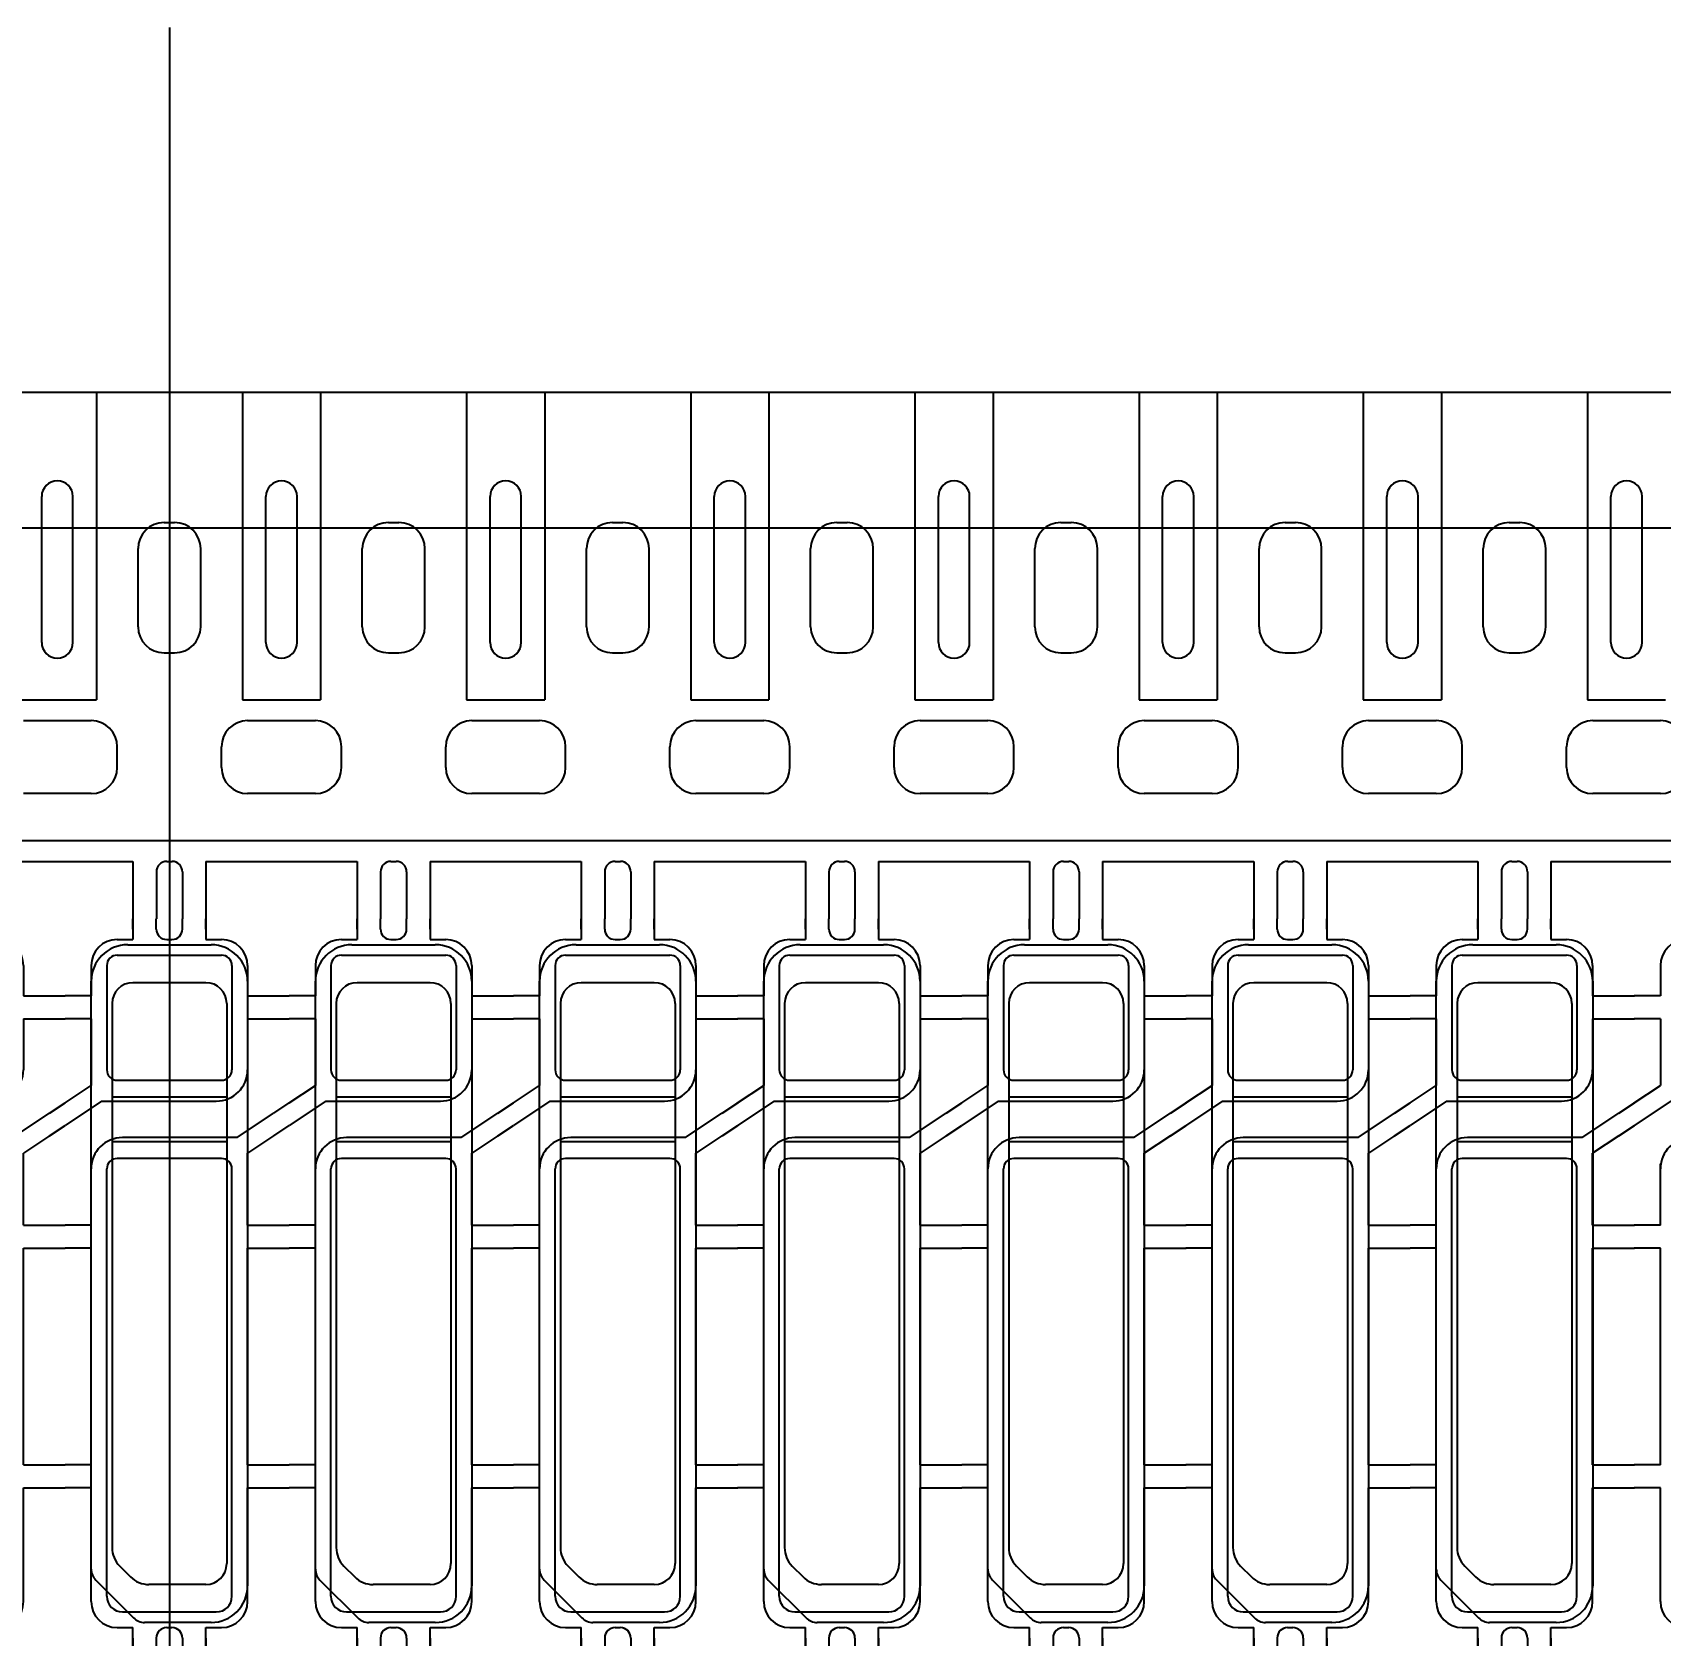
# Model space of a CAD drawing. Header units: millimetres. Extents: x -992 to 1678, y 98 to 1000.
# Drawn here: x -693.15 to -677.54, y 589.45 to 604.82 of the extents above; entities that cross this region are included whole.
import ezdxf

# ---------------------------------------------------------------- set-up
doc = ezdxf.new("R2010")
doc.units = ezdxf.units.MM
doc.header["$PDMODE"] = 3
doc.header["$PDSIZE"] = -1
doc.linetypes.add('CENTER', pattern=[10.16, 6.35, -1.27, 1.27, -1.27])
doc.linetypes.add('HIDDEN', pattern=[1.905, 1.27, -0.635])
doc.layers.get('DEFPOINTS').update_dxf_attribs({"color": 10})
for name, color, linetype in [('1', 3, 'Continuous'), ('b etching', 1, 'Continuous'), ('CEN', 8, 'CENTER'), ('DIM', 7, 'Continuous'), ('HID', 1, 'HIDDEN'), ('PPA', 2, 'Continuous')]:
    doc.layers.add(name, color=color, linetype=linetype)
doc.styles.add('SIMPLEX', font='simplex')
doc.styles.get("Standard").update_dxf_attribs({"font": 'txt.shx', "bigfont": 'chineset.shx'})
doc.dimstyles.new('ISO-25', dxfattribs={"dimtxt": 2.5, "dimasz": 2.5, "dimexe": 1.25, "dimexo": 0.625, "dimtad": 1, "dimtxsty": 'Standard', "dimcen": 2.5, "dimadec": 0, "dimazin": 0, "dimtfac": 1, "dimtmove": 0, "dimatfit": 3, "dimfxl": 0, "dimarcsym": 0})

# ---------------------------------------------------------------- blocks, each defined once
blk = doc.blocks.new('_OPEN30')
at = {"color": 0, "linetype": 'ByBlock'}
for p, q in [((-1, 0.2679), (0, 0)), ((0, 0), (-1, -0.2679)), ((0, 0), (-1, 0))]:
    blk.add_line(p, q, dxfattribs=at)
blk = doc.blocks.new('*D43')
at = {"layer": 'DEFPOINTS', "color": 0}
for p in [(-660.986, 618.552), (-691.836, 604.871), (-660.986, 600.871)]:
    blk.add_point(p, dxfattribs=at)
at = {"layer": 'DIM', "color": 0, "lineweight": -2}
for p, q in [((-691.836, 605.871), (-691.836, 619.552)), ((-660.986, 601.871), (-660.986, 619.552)), ((-689.836, 618.552), (-683.911, 618.552)), ((-662.986, 618.552), (-668.911, 618.552))]:
    blk.add_line(p, q, dxfattribs=at)
at = {"layer": 'DIM', "color": 0, "lineweight": -2, "xscale": 2, "yscale": 2, "zscale": 2, "rotation": 180}
blk.add_blockref('_OPEN30', (-691.836, 618.552), dxfattribs=at)
at = {"layer": 'DIM', "color": 0, "lineweight": -2, "xscale": 2, "yscale": 2, "zscale": 2}
blk.add_blockref('_OPEN30', (-660.986, 618.552), dxfattribs=at)
at = {"layer": 'DIM', "color": 0, "insert": (-676.411, 618.552), "char_height": 3, "attachment_point": 5, "style": 'SIMPLEX'}
blk.add_mtext('30,85', dxfattribs=at)
blk = doc.blocks.new('e1')
at = {"layer": '1'}
for p, q in [((-947.058, 906.581), (-947.058, 906.481)), ((-947.058, 906.481), (-947.058, 906.581)), ((-947.058, 906.581), (-947.058, 906.381)), ((-946.358, 906.581), (-946.358, 906.481)), ((-946.358, 906.481), (-946.358, 906.581)), ((-946.358, 906.581), (-946.358, 906.381)), ((-946.358, 906.381), (-946.208, 906.381)), ((-947.458, 906.131), (-947.458, 905.841)), ((-945.958, 906.131), (-945.958, 905.841)), ((-947.458, 905.841), (-947.708, 905.841)), ((-945.958, 905.841), (-945.708, 905.841)), ((-947.458, 905.621), (-947.708, 905.621)), ((-947.458, 905.621), (-947.458, 904.981)), ((-945.958, 905.621), (-945.958, 905.131)), ((-945.958, 905.621), (-945.708, 905.621)), ((-947.358, 904.831), (-946.258, 904.831)), ((-946.058, 904.481), (-947.158, 904.481)), ((-945.958, 903.641), (-945.958, 904.331)), ((-947.458, 903.641), (-947.458, 904.231)), ((-947.458, 903.641), (-947.708, 903.641)), ((-945.958, 903.641), (-945.708, 903.641)), ((-947.458, 903.421), (-947.708, 903.421)), ((-947.458, 901.341), (-947.458, 903.421)), ((-945.958, 901.341), (-945.958, 903.421)), ((-945.958, 903.421), (-945.708, 903.421)), ((-947.458, 901.341), (-947.708, 901.341)), ((-945.958, 901.341), (-945.708, 901.341)), ((-947.458, 901.121), (-947.708, 901.121)), ((-947.458, 900.031), (-947.458, 901.121)), ((-945.958, 900.031), (-945.958, 901.121)), ((-945.958, 901.121), (-945.708, 901.121)), ((-947.058, 899.581), (-947.058, 899.781)), ((-946.358, 899.781), (-946.208, 899.781)), ((-946.358, 899.581), (-946.358, 899.781)), ((-947.058, 899.581), (-947.058, 899.681)), ((-947.058, 899.681), (-947.058, 899.581)), ((-946.358, 899.581), (-946.358, 899.681)), ((-946.358, 899.681), (-946.358, 899.581))]:
    blk.add_line(p, q, dxfattribs=at)
at = {"layer": '1', "linetype": 'ByBlock'}
for p, q in [((-946.833, 906.481), (-946.833, 906.581)), ((-946.583, 906.481), (-946.583, 906.581)), ((-947.208, 906.381), (-947.058, 906.381)), ((-946.733, 906.381), (-946.683, 906.381)), ((-947.708, 904.814), (-947.458, 904.981)), ((-947.358, 904.831), (-947.708, 904.597)), ((-946.058, 904.481), (-945.708, 904.714)), ((-945.708, 904.497), (-945.958, 904.331)), ((-947.208, 899.781), (-947.058, 899.781)), ((-946.733, 899.781), (-946.683, 899.781)), ((-946.833, 899.681), (-946.833, 899.581)), ((-946.583, 899.681), (-946.583, 899.581))]:
    blk.add_line(p, q, dxfattribs=at)
for centre, start, end in [((-946.733, 906.481), 180, 270), ((-946.683, 906.481), 270, 0), ((-946.733, 899.681), 90, 180), ((-946.683, 899.681), 0, 90)]:
    blk.add_arc(centre, 0.1, start, end, dxfattribs=at)
at = {"layer": '1'}
for centre, radius, start, end in [((-947.208, 906.131), 0.25, 90, 180), ((-946.208, 906.131), 0.25, 0, 90), ((-946.258, 905.131), 0.3, 270, 0), ((-947.158, 904.181), 0.3, 90, 180), ((-947.208, 900.031), 0.25, 180, 270), ((-946.208, 900.031), 0.25, 270, 0)]:
    blk.add_arc(centre, radius, start, end, dxfattribs=at)
blk = doc.blocks.new('e2')
at = {"layer": 'b etching', "linetype": 'ByBlock'}
for p, q in [((-947.208, 906.231), (-946.208, 906.231)), ((-947.308, 906.131), (-947.308, 905.131)), ((-946.108, 906.131), (-946.108, 905.131)), ((-947.208, 905.031), (-946.208, 905.031)), ((-946.208, 904.281), (-947.208, 904.281)), ((-947.308, 900.081), (-947.308, 904.181)), ((-946.108, 900.081), (-946.108, 904.181)), ((-947.158, 899.931), (-946.258, 899.931))]:
    blk.add_line(p, q, dxfattribs=at)
for centre, radius, start, end in [((-947.208, 906.131), 0.1, 90, 180), ((-946.208, 906.131), 0.1, 360, 90), ((-947.208, 905.131), 0.1, 180, 270), ((-946.208, 905.131), 0.1, 270, 360), ((-947.208, 904.181), 0.1, 90, 180), ((-946.208, 904.181), 0.1, 0, 90), ((-947.158, 900.081), 0.15, 180, 270), ((-946.258, 900.081), 0.15, 270, 0)]:
    blk.add_arc(centre, radius, start, end, dxfattribs=at)

msp = doc.modelspace()

# ---------------------------------------------------------------- linework, layer by layer
at = {"layer": '1', "linetype": 'ByBlock'}
for p, q in [((-721.68553085, 601.37062093), (-691.83553085, 601.37062093)), ((-691.83553085, 601.37062093), (-661.98553085, 601.37062093)), ((-692.33553085, 597.77062093), (-692.33553085, 597.97062093)), ((-691.33553085, 597.77062093), (-691.33553085, 597.97062093)), ((-690.18553085, 597.77062093), (-690.18553085, 597.97062093)), ((-689.18553085, 597.77062093), (-689.18553085, 597.97062093)), ((-688.03553085, 597.77062093), (-688.03553085, 597.97062093)), ((-687.03553085, 597.77062093), (-687.03553085, 597.97062093)), ((-685.88553085, 597.77062093), (-685.88553085, 597.97062093)), ((-684.88553085, 597.77062093), (-684.88553085, 597.97062093)), ((-683.73553085, 597.77062093), (-683.73553085, 597.97062093)), ((-682.73553085, 597.77062093), (-682.73553085, 597.97062093)), ((-681.58553085, 597.77062093), (-681.58553085, 597.97062093)), ((-680.58553085, 597.77062093), (-680.58553085, 597.97062093)), ((-679.43553085, 597.77062093), (-679.43553085, 597.97062093)), ((-678.43553085, 597.77062093), (-678.43553085, 597.97062093)), ((-692.58553085, 597.52062093), (-693.23553085, 597.52062093)), ((-690.43553085, 597.52062093), (-691.08553085, 597.52062093)), ((-688.28553085, 597.52062093), (-688.93553085, 597.52062093)), ((-686.13553085, 597.52062093), (-686.78553085, 597.52062093)), ((-683.98553085, 597.52062093), (-684.63553085, 597.52062093)), ((-681.83553085, 597.52062093), (-682.48553085, 597.52062093)), ((-679.68553085, 597.52062093), (-680.33553085, 597.52062093)), ((-677.53553085, 597.52062093), (-678.18553085, 597.52062093)), ((-693.63553085, 596.87062093), (-692.18553085, 596.87062093)), ((-692.18553085, 596.87062093), (-692.18553085, 596.32062093)), ((-691.86053085, 596.87062093), (-691.81053085, 596.87062093)), ((-691.48553085, 596.87062093), (-690.03553085, 596.87062093)), ((-691.48553085, 596.87062093), (-691.48553085, 596.32062093)), ((-690.03553085, 596.87062093), (-690.03553085, 596.32062093)), ((-689.71053085, 596.87062093), (-689.66053085, 596.87062093)), ((-689.33553085, 596.87062093), (-687.88553085, 596.87062093)), ((-689.33553085, 596.87062093), (-689.33553085, 596.32062093)), ((-687.88553085, 596.87062093), (-687.88553085, 596.32062093)), ((-687.56053085, 596.87062093), (-687.51053085, 596.87062093)), ((-687.18553085, 596.87062093), (-685.73553085, 596.87062093)), ((-687.18553085, 596.87062093), (-687.18553085, 596.32062093)), ((-685.73553085, 596.87062093), (-685.73553085, 596.32062093)), ((-685.41053085, 596.87062093), (-685.36053085, 596.87062093)), ((-685.03553085, 596.87062093), (-683.58553085, 596.87062093)), ((-685.03553085, 596.87062093), (-685.03553085, 596.32062093)), ((-683.58553085, 596.87062093), (-683.58553085, 596.32062093)), ((-683.26053085, 596.87062093), (-683.21053085, 596.87062093)), ((-682.88553085, 596.87062093), (-681.43553085, 596.87062093)), ((-682.88553085, 596.87062093), (-682.88553085, 596.32062093)), ((-681.43553085, 596.87062093), (-681.43553085, 596.32062093)), ((-681.11053085, 596.87062093), (-681.06053085, 596.87062093)), ((-680.73553085, 596.87062093), (-679.28553085, 596.87062093)), ((-680.73553085, 596.87062093), (-680.73553085, 596.32062093)), ((-679.28553085, 596.87062093), (-679.28553085, 596.32062093)), ((-678.96053085, 596.87062093), (-678.91053085, 596.87062093)), ((-678.58553085, 596.87062093), (-677.13553085, 596.87062093)), ((-678.58553085, 596.87062093), (-678.58553085, 596.32062093)), ((-691.96053085, 596.77062093), (-691.96053085, 596.32062093)), ((-691.71053085, 596.77062093), (-691.71053085, 596.32062093)), ((-689.81053085, 596.77062093), (-689.81053085, 596.32062093)), ((-689.56053085, 596.77062093), (-689.56053085, 596.32062093)), ((-687.66053085, 596.77062093), (-687.66053085, 596.32062093)), ((-687.41053085, 596.77062093), (-687.41053085, 596.32062093)), ((-685.51053085, 596.77062093), (-685.51053085, 596.32062093)), ((-685.26053085, 596.77062093), (-685.26053085, 596.32062093)), ((-683.36053085, 596.77062093), (-683.36053085, 596.32062093)), ((-683.11053085, 596.77062093), (-683.11053085, 596.32062093)), ((-681.21053085, 596.77062093), (-681.21053085, 596.32062093)), ((-680.96053085, 596.77062093), (-680.96053085, 596.32062093)), ((-679.06053085, 596.77062093), (-679.06053085, 596.32062093)), ((-678.81053085, 596.77062093), (-678.81053085, 596.32062093)), ((-692.98553085, 595.58062093), (-692.83553085, 595.58062093)), ((-690.83553085, 595.58062093), (-690.68553085, 595.58062093)), ((-688.68553085, 595.58062093), (-688.53553085, 595.58062093)), ((-686.53553085, 595.58062093), (-686.38553085, 595.58062093)), ((-684.38553085, 595.58062093), (-684.23553085, 595.58062093)), ((-682.23553085, 595.58062093), (-682.08553085, 595.58062093)), ((-680.08553085, 595.58062093), (-679.93553085, 595.58062093)), ((-677.93553085, 595.58062093), (-677.78553085, 595.58062093)), ((-692.98553085, 595.36062093), (-692.83553085, 595.36062093)), ((-690.83553085, 595.36062093), (-690.68553085, 595.36062093)), ((-688.68553085, 595.36062093), (-688.53553085, 595.36062093)), ((-686.53553085, 595.36062093), (-686.38553085, 595.36062093)), ((-684.38553085, 595.36062093), (-684.23553085, 595.36062093)), ((-682.23553085, 595.36062093), (-682.08553085, 595.36062093)), ((-680.08553085, 595.36062093), (-679.93553085, 595.36062093)), ((-677.93553085, 595.36062093), (-677.78553085, 595.36062093)), ((-692.98553085, 594.45395426), (-692.83553085, 594.55395426)), ((-690.83553085, 594.45395426), (-690.68553085, 594.55395426)), ((-688.68553085, 594.45395426), (-688.53553085, 594.55395426)), ((-686.53553085, 594.45395426), (-686.38553085, 594.55395426)), ((-684.38553085, 594.45395426), (-684.23553085, 594.55395426)), ((-682.23553085, 594.45395426), (-682.08553085, 594.55395426)), ((-680.08553085, 594.45395426), (-679.93553085, 594.55395426)), ((-677.93553085, 594.45395426), (-677.78553085, 594.55395426)), ((-692.98553085, 594.23728759), (-692.83553085, 594.33728759)), ((-690.83553085, 594.23728759), (-690.68553085, 594.33728759)), ((-688.68553085, 594.23728759), (-688.53553085, 594.33728759)), ((-686.53553085, 594.23728759), (-686.38553085, 594.33728759)), ((-684.38553085, 594.23728759), (-684.23553085, 594.33728759)), ((-682.23553085, 594.23728759), (-682.08553085, 594.33728759)), ((-680.08553085, 594.23728759), (-679.93553085, 594.33728759)), ((-677.93553085, 594.23728759), (-677.78553085, 594.33728759)), ((-692.98553085, 593.38062093), (-692.83553085, 593.38062093)), ((-690.83553085, 593.38062093), (-690.68553085, 593.38062093)), ((-688.68553085, 593.38062093), (-688.53553085, 593.38062093)), ((-686.53553085, 593.38062093), (-686.38553085, 593.38062093)), ((-684.38553085, 593.38062093), (-684.23553085, 593.38062093)), ((-682.23553085, 593.38062093), (-682.08553085, 593.38062093)), ((-680.08553085, 593.38062093), (-679.93553085, 593.38062093)), ((-677.93553085, 593.38062093), (-677.78553085, 593.38062093)), ((-692.98553085, 593.16062093), (-692.83553085, 593.16062093)), ((-690.83553085, 593.16062093), (-690.68553085, 593.16062093)), ((-688.68553085, 593.16062093), (-688.53553085, 593.16062093)), ((-686.53553085, 593.16062093), (-686.38553085, 593.16062093)), ((-684.38553085, 593.16062093), (-684.23553085, 593.16062093)), ((-682.23553085, 593.16062093), (-682.08553085, 593.16062093)), ((-680.08553085, 593.16062093), (-679.93553085, 593.16062093)), ((-677.93553085, 593.16062093), (-677.78553085, 593.16062093)), ((-692.98553085, 591.08062093), (-692.83553085, 591.08062093)), ((-690.83553085, 591.08062093), (-690.68553085, 591.08062093)), ((-688.68553085, 591.08062093), (-688.53553085, 591.08062093)), ((-686.53553085, 591.08062093), (-686.38553085, 591.08062093)), ((-684.38553085, 591.08062093), (-684.23553085, 591.08062093)), ((-682.23553085, 591.08062093), (-682.08553085, 591.08062093)), ((-680.08553085, 591.08062093), (-679.93553085, 591.08062093)), ((-677.93553085, 591.08062093), (-677.78553085, 591.08062093)), ((-692.98553085, 590.86062093), (-692.83553085, 590.86062093)), ((-690.83553085, 590.86062093), (-690.68553085, 590.86062093)), ((-688.68553085, 590.86062093), (-688.53553085, 590.86062093)), ((-686.53553085, 590.86062093), (-686.38553085, 590.86062093)), ((-684.38553085, 590.86062093), (-684.23553085, 590.86062093)), ((-682.23553085, 590.86062093), (-682.08553085, 590.86062093)), ((-680.08553085, 590.86062093), (-679.93553085, 590.86062093)), ((-677.93553085, 590.86062093), (-677.78553085, 590.86062093))]:
    msp.add_line(p, q, dxfattribs=at)
at = {"layer": '1'}
for p, q in [((-693.06053085, 598.97062093), (-693.06053085, 600.37062093)), ((-693.06053085, 598.97062093), (-693.06053085, 600.37062093)), ((-692.76053085, 598.97062093), (-692.76053085, 600.37062093)), ((-692.76053085, 598.97062093), (-692.76053085, 600.37062093)), ((-690.91053085, 598.97062093), (-690.91053085, 600.37062093)), ((-690.91053085, 598.97062093), (-690.91053085, 600.37062093)), ((-690.61053085, 598.97062093), (-690.61053085, 600.37062093)), ((-690.61053085, 598.97062093), (-690.61053085, 600.37062093)), ((-688.76053085, 598.97062093), (-688.76053085, 600.37062093)), ((-688.76053085, 598.97062093), (-688.76053085, 600.37062093)), ((-688.46053085, 598.97062093), (-688.46053085, 600.37062093)), ((-688.46053085, 598.97062093), (-688.46053085, 600.37062093)), ((-686.61053085, 598.97062093), (-686.61053085, 600.37062093)), ((-686.61053085, 598.97062093), (-686.61053085, 600.37062093)), ((-686.31053085, 598.97062093), (-686.31053085, 600.37062093)), ((-686.31053085, 598.97062093), (-686.31053085, 600.37062093)), ((-684.46053085, 598.97062093), (-684.46053085, 600.37062093)), ((-684.46053085, 598.97062093), (-684.46053085, 600.37062093)), ((-684.16053085, 598.97062093), (-684.16053085, 600.37062093)), ((-684.16053085, 598.97062093), (-684.16053085, 600.37062093)), ((-682.31053085, 598.97062093), (-682.31053085, 600.37062093)), ((-682.31053085, 598.97062093), (-682.31053085, 600.37062093)), ((-682.01053085, 598.97062093), (-682.01053085, 600.37062093)), ((-682.01053085, 598.97062093), (-682.01053085, 600.37062093)), ((-680.16053085, 598.97062093), (-680.16053085, 600.37062093)), ((-680.16053085, 598.97062093), (-680.16053085, 600.37062093)), ((-679.86053085, 598.97062093), (-679.86053085, 600.37062093)), ((-679.86053085, 598.97062093), (-679.86053085, 600.37062093)), ((-678.01053085, 598.97062093), (-678.01053085, 600.37062093)), ((-678.01053085, 598.97062093), (-678.01053085, 600.37062093)), ((-677.71053085, 598.97062093), (-677.71053085, 600.37062093)), ((-677.71053085, 598.97062093), (-677.71053085, 600.37062093)), ((-691.88553085, 600.12062093), (-691.78553085, 600.12062093)), ((-689.73553085, 600.12062093), (-689.63553085, 600.12062093)), ((-687.58553085, 600.12062093), (-687.48553085, 600.12062093)), ((-685.43553085, 600.12062093), (-685.33553085, 600.12062093)), ((-683.28553085, 600.12062093), (-683.18553085, 600.12062093)), ((-681.13553085, 600.12062093), (-681.03553085, 600.12062093)), ((-678.98553085, 600.12062093), (-678.88553085, 600.12062093)), ((-692.13553085, 599.12062093), (-692.13553085, 599.87062093)), ((-691.53553085, 599.12062093), (-691.53553085, 599.87062093)), ((-689.98553085, 599.12062093), (-689.98553085, 599.87062093)), ((-689.38553085, 599.12062093), (-689.38553085, 599.87062093)), ((-687.83553085, 599.12062093), (-687.83553085, 599.87062093)), ((-687.23553085, 599.12062093), (-687.23553085, 599.87062093)), ((-685.68553085, 599.12062093), (-685.68553085, 599.87062093)), ((-685.08553085, 599.12062093), (-685.08553085, 599.87062093)), ((-683.53553085, 599.12062093), (-683.53553085, 599.87062093)), ((-682.93553085, 599.12062093), (-682.93553085, 599.87062093)), ((-681.38553085, 599.12062093), (-681.38553085, 599.87062093)), ((-680.78553085, 599.12062093), (-680.78553085, 599.87062093)), ((-679.23553085, 599.12062093), (-679.23553085, 599.87062093)), ((-678.63553085, 599.12062093), (-678.63553085, 599.87062093)), ((-691.88553085, 598.87062093), (-691.78553085, 598.87062093)), ((-689.73553085, 598.87062093), (-689.63553085, 598.87062093)), ((-687.58553085, 598.87062093), (-687.48553085, 598.87062093)), ((-685.43553085, 598.87062093), (-685.33553085, 598.87062093)), ((-683.28553085, 598.87062093), (-683.18553085, 598.87062093)), ((-681.13553085, 598.87062093), (-681.03553085, 598.87062093)), ((-678.98553085, 598.87062093), (-678.88553085, 598.87062093)), ((-693.23553085, 598.22062093), (-692.58553085, 598.22062093)), ((-691.08553085, 598.22062093), (-690.43553085, 598.22062093)), ((-688.93553085, 598.22062093), (-688.28553085, 598.22062093)), ((-686.78553085, 598.22062093), (-686.13553085, 598.22062093)), ((-684.63553085, 598.22062093), (-683.98553085, 598.22062093)), ((-682.48553085, 598.22062093), (-681.83553085, 598.22062093)), ((-680.33553085, 598.22062093), (-679.68553085, 598.22062093)), ((-678.18553085, 598.22062093), (-677.53553085, 598.22062093))]:
    msp.add_line(p, q, dxfattribs=at)
for centre, radius, start, end in [((-692.91053085, 600.37062093), 0.15, 0, 180), ((-692.91053085, 600.37062093), 0.15, 0, 180), ((-690.76053085, 600.37062093), 0.15, 0, 180), ((-690.76053085, 600.37062093), 0.15, 0, 180), ((-688.61053085, 600.37062093), 0.15, 0, 180), ((-688.61053085, 600.37062093), 0.15, 0, 180), ((-686.46053085, 600.37062093), 0.15, 0, 180), ((-686.46053085, 600.37062093), 0.15, 0, 180), ((-684.31053085, 600.37062093), 0.15, 0, 180), ((-684.31053085, 600.37062093), 0.15, 0, 180), ((-682.16053085, 600.37062093), 0.15, 0, 180), ((-682.16053085, 600.37062093), 0.15, 0, 180), ((-680.01053085, 600.37062093), 0.15, 0, 180), ((-680.01053085, 600.37062093), 0.15, 0, 180), ((-677.86053085, 600.37062093), 0.15, 0, 180), ((-677.86053085, 600.37062093), 0.15, 0, 180), ((-691.88553085, 599.87062093), 0.25, 90, 180), ((-691.78553085, 599.87062093), 0.25, 0, 90), ((-689.73553085, 599.87062093), 0.25, 90, 180), ((-689.63553085, 599.87062093), 0.25, 0, 90), ((-687.58553085, 599.87062093), 0.25, 90, 180), ((-687.48553085, 599.87062093), 0.25, 0, 90), ((-685.43553085, 599.87062093), 0.25, 90, 180), ((-685.33553085, 599.87062093), 0.25, 0, 90), ((-683.28553085, 599.87062093), 0.25, 90, 180), ((-683.18553085, 599.87062093), 0.25, 0, 90), ((-681.13553085, 599.87062093), 0.25, 90, 180), ((-681.03553085, 599.87062093), 0.25, 0, 90), ((-678.98553085, 599.87062093), 0.25, 90, 180), ((-678.88553085, 599.87062093), 0.25, 0, 90), ((-691.88553085, 599.12062093), 0.25, 180, 270), ((-691.78553085, 599.12062093), 0.25, 270, 0), ((-689.73553085, 599.12062093), 0.25, 180, 270), ((-689.63553085, 599.12062093), 0.25, 270, 0), ((-687.58553085, 599.12062093), 0.25, 180, 270), ((-687.48553085, 599.12062093), 0.25, 270, 0), ((-685.43553085, 599.12062093), 0.25, 180, 270), ((-685.33553085, 599.12062093), 0.25, 270, 0), ((-683.28553085, 599.12062093), 0.25, 180, 270), ((-683.18553085, 599.12062093), 0.25, 270, 0), ((-681.13553085, 599.12062093), 0.25, 180, 270), ((-681.03553085, 599.12062093), 0.25, 270, 0), ((-678.98553085, 599.12062093), 0.25, 180, 270), ((-678.88553085, 599.12062093), 0.25, 270, 0), ((-692.91053085, 598.97062093), 0.15, 180, 0), ((-692.91053085, 598.97062093), 0.15, 180, 0), ((-690.76053085, 598.97062093), 0.15, 180, 0), ((-690.76053085, 598.97062093), 0.15, 180, 0), ((-688.61053085, 598.97062093), 0.15, 180, 0), ((-688.61053085, 598.97062093), 0.15, 180, 0), ((-686.46053085, 598.97062093), 0.15, 180, 0), ((-686.46053085, 598.97062093), 0.15, 180, 0), ((-684.31053085, 598.97062093), 0.15, 180, 0), ((-684.31053085, 598.97062093), 0.15, 180, 0), ((-682.16053085, 598.97062093), 0.15, 180, 0), ((-682.16053085, 598.97062093), 0.15, 180, 0), ((-680.01053085, 598.97062093), 0.15, 180, 0), ((-680.01053085, 598.97062093), 0.15, 180, 0), ((-677.86053085, 598.97062093), 0.15, 180, 0), ((-677.86053085, 598.97062093), 0.15, 180, 0)]:
    msp.add_arc(centre, radius, start, end, dxfattribs=at)
at = {"layer": '1', "linetype": 'ByBlock'}
for centre, radius, start, end in [((-692.58553085, 597.97062093), 0.25, 0, 90), ((-691.08553085, 597.97062093), 0.25, 90, 180), ((-690.43553085, 597.97062093), 0.25, 0, 90), ((-688.93553085, 597.97062093), 0.25, 90, 180), ((-688.28553085, 597.97062093), 0.25, 0, 90), ((-686.78553085, 597.97062093), 0.25, 90, 180), ((-686.13553085, 597.97062093), 0.25, 0, 90), ((-684.63553085, 597.97062093), 0.25, 90, 180), ((-683.98553085, 597.97062093), 0.25, 0, 90), ((-682.48553085, 597.97062093), 0.25, 90, 180), ((-681.83553085, 597.97062093), 0.25, 0, 90), ((-680.33553085, 597.97062093), 0.25, 90, 180), ((-679.68553085, 597.97062093), 0.25, 0, 90), ((-678.18553085, 597.97062093), 0.25, 90, 180), ((-677.53553085, 597.97062093), 0.25, 0, 90), ((-692.58553085, 597.77062093), 0.25, 270, 0), ((-691.08553085, 597.77062093), 0.25, 180, 270), ((-690.43553085, 597.77062093), 0.25, 270, 0), ((-688.93553085, 597.77062093), 0.25, 180, 270), ((-688.28553085, 597.77062093), 0.25, 270, 0), ((-686.78553085, 597.77062093), 0.25, 180, 270), ((-686.13553085, 597.77062093), 0.25, 270, 0), ((-684.63553085, 597.77062093), 0.25, 180, 270), ((-683.98553085, 597.77062093), 0.25, 270, 0), ((-682.48553085, 597.77062093), 0.25, 180, 270), ((-681.83553085, 597.77062093), 0.25, 270, 0), ((-680.33553085, 597.77062093), 0.25, 180, 270), ((-679.68553085, 597.77062093), 0.25, 270, 0), ((-678.18553085, 597.77062093), 0.25, 180, 270), ((-677.53553085, 597.77062093), 0.25, 270, 0), ((-691.86053085, 596.77062093), 0.1, 90, 180), ((-691.81053085, 596.77062093), 0.1, 0, 90), ((-689.71053085, 596.77062093), 0.1, 90, 180), ((-689.66053085, 596.77062093), 0.1, 0, 90), ((-687.56053085, 596.77062093), 0.1, 90, 180), ((-687.51053085, 596.77062093), 0.1, 0, 90), ((-685.41053085, 596.77062093), 0.1, 90, 180), ((-685.36053085, 596.77062093), 0.1, 0, 90), ((-683.26053085, 596.77062093), 0.1, 90, 180), ((-683.21053085, 596.77062093), 0.1, 0, 90), ((-681.11053085, 596.77062093), 0.1, 90, 180), ((-681.06053085, 596.77062093), 0.1, 0, 90), ((-678.96053085, 596.77062093), 0.1, 90, 180), ((-678.91053085, 596.77062093), 0.1, 0, 90)]:
    msp.add_arc(centre, radius, start, end, dxfattribs=at)
at = {"layer": 'CEN', "linetype": 'ByBlock'}
for p, q in [((-691.83553085, 604.87062093), (-691.83553085, 537.87062093)), ((-906.06053085, 600.07062093), (-663.71053085, 600.07062093))]:
    msp.add_line(p, q, dxfattribs=at)
at = {"layer": 'HID', "linetype": 'ByBlock'}
msp.add_line((-716.78553085, 597.07062093), (-666.88553085, 597.07062093), dxfattribs=at)
at = {"layer": 'PPA', "linetype": 'ByBlock'}
for p, q in [((-692.53553085, 601.37062093), (-692.53553085, 598.42062093)), ((-691.13553085, 601.37062093), (-691.13553085, 598.42062093)), ((-690.38553085, 601.37062093), (-690.38553085, 598.42062093)), ((-688.98553085, 601.37062093), (-688.98553085, 598.42062093)), ((-688.23553085, 601.37062093), (-688.23553085, 598.42062093)), ((-686.83553085, 601.37062093), (-686.83553085, 598.42062093)), ((-686.08553085, 601.37062093), (-686.08553085, 598.42062093)), ((-684.68553085, 601.37062093), (-684.68553085, 598.42062093)), ((-683.93553085, 601.37062093), (-683.93553085, 598.42062093)), ((-682.53553085, 601.37062093), (-682.53553085, 598.42062093)), ((-681.78553085, 601.37062093), (-681.78553085, 598.42062093)), ((-680.38553085, 601.37062093), (-680.38553085, 598.42062093)), ((-679.63553085, 601.37062093), (-679.63553085, 598.42062093)), ((-678.23553085, 601.37062093), (-678.23553085, 598.42062093)), ((-693.28553085, 598.42062093), (-692.53553085, 598.42062093)), ((-691.13553085, 598.42062093), (-690.38553085, 598.42062093)), ((-688.98553085, 598.42062093), (-688.23553085, 598.42062093)), ((-686.83553085, 598.42062093), (-686.08553085, 598.42062093)), ((-684.68553085, 598.42062093), (-683.93553085, 598.42062093)), ((-682.53553085, 598.42062093), (-681.78553085, 598.42062093)), ((-680.38553085, 598.42062093), (-679.63553085, 598.42062093)), ((-678.23553085, 598.42062093), (-677.48553085, 598.42062093)), ((-692.23553085, 596.07062093), (-691.43553085, 596.07062093)), ((-690.08553085, 596.07062093), (-689.28553085, 596.07062093)), ((-687.93553085, 596.07062093), (-687.13553085, 596.07062093)), ((-685.78553085, 596.07062093), (-684.98553085, 596.07062093)), ((-683.63553085, 596.07062093), (-682.83553085, 596.07062093)), ((-681.48553085, 596.07062093), (-680.68553085, 596.07062093)), ((-679.33553085, 596.07062093), (-678.53553085, 596.07062093)), ((-692.58553085, 590.08275296), (-692.58553085, 595.72062093)), ((-691.48553085, 595.70698456), (-692.18553085, 595.70698456)), ((-691.08553085, 595.72062093), (-691.08553085, 589.92062093)), ((-690.43553085, 590.08275296), (-690.43553085, 595.72062093)), ((-689.33553085, 595.70698456), (-690.03553085, 595.70698456)), ((-688.93553085, 595.72062093), (-688.93553085, 589.92062093)), ((-688.28553085, 590.08275296), (-688.28553085, 595.72062093)), ((-687.18553085, 595.70698456), (-687.88553085, 595.70698456)), ((-686.78553085, 595.72062093), (-686.78553085, 589.92062093)), ((-686.13553085, 590.08275296), (-686.13553085, 595.72062093)), ((-685.03553085, 595.70698456), (-685.73553085, 595.70698456)), ((-684.63553085, 595.72062093), (-684.63553085, 589.92062093)), ((-683.98553085, 590.08275296), (-683.98553085, 595.72062093)), ((-682.88553085, 595.70698456), (-683.58553085, 595.70698456)), ((-682.48553085, 595.72062093), (-682.48553085, 589.92062093)), ((-681.83553085, 590.08275296), (-681.83553085, 595.72062093)), ((-680.73553085, 595.70698456), (-681.43553085, 595.70698456)), ((-680.33553085, 595.72062093), (-680.33553085, 589.92062093)), ((-679.68553085, 590.08275296), (-679.68553085, 595.72062093)), ((-678.58553085, 595.70698456), (-679.28553085, 595.70698456)), ((-678.18553085, 595.72062093), (-678.18553085, 589.92062093)), ((-692.38553085, 595.50698456), (-692.38553085, 590.28781068)), ((-691.28553085, 595.50698456), (-691.28553085, 590.13425729)), ((-690.23553085, 595.50698456), (-690.23553085, 590.28781068)), ((-689.13553085, 595.50698456), (-689.13553085, 590.13425729)), ((-688.08553085, 595.50698456), (-688.08553085, 590.28781068)), ((-686.98553085, 595.50698456), (-686.98553085, 590.13425729)), ((-685.93553085, 595.50698456), (-685.93553085, 590.28781068)), ((-684.83553085, 595.50698456), (-684.83553085, 590.13425729)), ((-683.78553085, 595.50698456), (-683.78553085, 590.28781068)), ((-682.68553085, 595.50698456), (-682.68553085, 590.13425729)), ((-681.63553085, 595.50698456), (-681.63553085, 590.28781068)), ((-680.53553085, 595.50698456), (-680.53553085, 590.13425729)), ((-679.48553085, 595.50698456), (-679.48553085, 590.28781068)), ((-678.38553085, 595.50698456), (-678.38553085, 590.13425729)), ((-692.38553085, 594.61062093), (-691.28553085, 594.61062093)), ((-690.23553085, 594.61062093), (-689.13553085, 594.61062093)), ((-688.08553085, 594.61062093), (-686.98553085, 594.61062093)), ((-685.93553085, 594.61062093), (-684.83553085, 594.61062093)), ((-683.78553085, 594.61062093), (-682.68553085, 594.61062093)), ((-681.63553085, 594.61062093), (-680.53553085, 594.61062093)), ((-679.48553085, 594.61062093), (-678.38553085, 594.61062093)), ((-691.28553085, 594.18062093), (-692.38553085, 594.18062093)), ((-689.13553085, 594.18062093), (-690.23553085, 594.18062093)), ((-686.98553085, 594.18062093), (-688.08553085, 594.18062093)), ((-684.83553085, 594.18062093), (-685.93553085, 594.18062093)), ((-682.68553085, 594.18062093), (-683.78553085, 594.18062093)), ((-680.53553085, 594.18062093), (-681.63553085, 594.18062093)), ((-678.38553085, 594.18062093), (-679.48553085, 594.18062093)), ((-692.31230754, 590.11103399), (-692.20875415, 590.0074806)), ((-690.16230754, 590.11103399), (-690.05875415, 590.0074806)), ((-688.01230754, 590.11103399), (-687.90875415, 590.0074806)), ((-685.86230754, 590.11103399), (-685.75875415, 590.0074806)), ((-683.71230754, 590.11103399), (-683.60875415, 590.0074806)), ((-681.56230754, 590.11103399), (-681.45875415, 590.0074806)), ((-679.41230754, 590.11103399), (-679.30875415, 590.0074806)), ((-692.54159687, 589.97668695), (-692.17946483, 589.61455491)), ((-691.48553085, 589.93425729), (-692.03197746, 589.93425729)), ((-690.39159687, 589.97668695), (-690.02946483, 589.61455491)), ((-689.33553085, 589.93425729), (-689.88197746, 589.93425729)), ((-688.24159687, 589.97668695), (-687.87946483, 589.61455491)), ((-687.18553085, 589.93425729), (-687.73197746, 589.93425729)), ((-686.09159687, 589.97668695), (-685.72946483, 589.61455491)), ((-685.03553085, 589.93425729), (-685.58197746, 589.93425729)), ((-683.94159687, 589.97668695), (-683.57946483, 589.61455491)), ((-682.88553085, 589.93425729), (-683.43197746, 589.93425729)), ((-681.79159687, 589.97668695), (-681.42946483, 589.61455491)), ((-680.73553085, 589.93425729), (-681.28197746, 589.93425729)), ((-679.64159687, 589.97668695), (-679.27946483, 589.61455491)), ((-678.58553085, 589.93425729), (-679.13197746, 589.93425729)), ((-691.43553085, 589.57062093), (-692.07339881, 589.57062093)), ((-689.28553085, 589.57062093), (-689.92339881, 589.57062093)), ((-687.13553085, 589.57062093), (-687.77339881, 589.57062093)), ((-684.98553085, 589.57062093), (-685.62339881, 589.57062093)), ((-682.83553085, 589.57062093), (-683.47339881, 589.57062093)), ((-680.68553085, 589.57062093), (-681.32339881, 589.57062093)), ((-678.53553085, 589.57062093), (-679.17339881, 589.57062093))]:
    msp.add_line(p, q, dxfattribs=at)
for centre, radius, start, end in [((-692.23553085, 595.72062093), 0.35, 90, 180), ((-691.43553085, 595.72062093), 0.35, 0, 90), ((-690.08553085, 595.72062093), 0.35, 90, 180), ((-689.28553085, 595.72062093), 0.35, 0, 90), ((-687.93553085, 595.72062093), 0.35, 90, 180), ((-687.13553085, 595.72062093), 0.35, 0, 90), ((-685.78553085, 595.72062093), 0.35, 90, 180), ((-684.98553085, 595.72062093), 0.35, 0, 90), ((-683.63553085, 595.72062093), 0.35, 90, 180), ((-682.83553085, 595.72062093), 0.35, 0, 90), ((-681.48553085, 595.72062093), 0.35, 90, 180), ((-680.68553085, 595.72062093), 0.35, 0, 90), ((-679.33553085, 595.72062093), 0.35, 90, 180), ((-678.53553085, 595.72062093), 0.35, 0, 90), ((-692.18553085, 595.50698456), 0.2, 90, 180), ((-691.48553085, 595.50698456), 0.2, 0, 90), ((-690.03553085, 595.50698456), 0.2, 90, 180), ((-689.33553085, 595.50698456), 0.2, 0, 90), ((-687.88553085, 595.50698456), 0.2, 90, 180), ((-687.18553085, 595.50698456), 0.2, 0, 90), ((-685.73553085, 595.50698456), 0.2, 90, 180), ((-685.03553085, 595.50698456), 0.2, 0, 90), ((-683.58553085, 595.50698456), 0.2, 90, 180), ((-682.88553085, 595.50698456), 0.2, 0, 90), ((-681.43553085, 595.50698456), 0.2, 90, 180), ((-680.73553085, 595.50698456), 0.2, 0, 90), ((-679.28553085, 595.50698456), 0.2, 90, 180), ((-678.58553085, 595.50698456), 0.2, 0, 90), ((-692.13553085, 590.28781068), 0.25, 180, 225), ((-689.98553085, 590.28781068), 0.25, 180, 225), ((-687.83553085, 590.28781068), 0.25, 180, 225), ((-685.68553085, 590.28781068), 0.25, 180, 225), ((-683.53553085, 590.28781068), 0.25, 180, 225), ((-681.38553085, 590.28781068), 0.25, 180, 225), ((-679.23553085, 590.28781068), 0.25, 180, 225), ((-692.43553085, 590.08275296), 0.15, 180, 225), ((-692.03197746, 590.18425729), 0.25, 225, 270), ((-691.48553085, 590.13425729), 0.2, 270, 0), ((-690.28553085, 590.08275296), 0.15, 180, 225), ((-689.88197746, 590.18425729), 0.25, 225, 270), ((-689.33553085, 590.13425729), 0.2, 270, 0), ((-688.13553085, 590.08275296), 0.15, 180, 225), ((-687.73197746, 590.18425729), 0.25, 225, 270), ((-687.18553085, 590.13425729), 0.2, 270, 0), ((-685.98553085, 590.08275296), 0.15, 180, 225), ((-685.58197746, 590.18425729), 0.25, 225, 270), ((-685.03553085, 590.13425729), 0.2, 270, 0), ((-683.83553085, 590.08275296), 0.15, 180, 225), ((-683.43197746, 590.18425729), 0.25, 225, 270), ((-682.88553085, 590.13425729), 0.2, 270, 0), ((-681.68553085, 590.08275296), 0.15, 180, 225), ((-681.28197746, 590.18425729), 0.25, 225, 270), ((-680.73553085, 590.13425729), 0.2, 270, 0), ((-679.53553085, 590.08275296), 0.15, 180, 225), ((-679.13197746, 590.18425729), 0.25, 225, 270), ((-678.58553085, 590.13425729), 0.2, 270, 0), ((-691.43553085, 589.92062093), 0.35, 270, 0), ((-689.28553085, 589.92062093), 0.35, 270, 0), ((-687.13553085, 589.92062093), 0.35, 270, 0), ((-684.98553085, 589.92062093), 0.35, 270, 0), ((-682.83553085, 589.92062093), 0.35, 270, 0), ((-680.68553085, 589.92062093), 0.35, 270, 0), ((-678.53553085, 589.92062093), 0.35, 270, 0), ((-692.07339881, 589.72062093), 0.15, 225, 270), ((-689.92339881, 589.72062093), 0.15, 225, 270), ((-687.77339881, 589.72062093), 0.15, 225, 270), ((-685.62339881, 589.72062093), 0.15, 225, 270), ((-683.47339881, 589.72062093), 0.15, 225, 270), ((-681.32339881, 589.72062093), 0.15, 225, 270), ((-679.17339881, 589.72062093), 0.15, 225, 270)]:
    msp.add_arc(centre, radius, start, end, dxfattribs=at)

# ---------------------------------------------------------------- block references
at = {"linetype": 'ByBlock'}
for name, p in [('e1', (252.72201547, -310.26006667)), ('e1', (254.87201547, -310.26006667)), ('e1', (257.02201547, -310.26006667)), ('e1', (259.17201547, -310.26006667)), ('e1', (261.32201547, -310.26006667)), ('e1', (263.47201547, -310.26006667)), ('e1', (265.62201547, -310.26006667)), ('e1', (267.77201547, -310.26006667)), ('e1', (269.92201547, -310.26006667)), ('e2', (254.87201547, -310.26006667)), ('e2', (257.02201547, -310.26006667)), ('e2', (259.17201547, -310.26006667)), ('e2', (261.32201547, -310.26006667)), ('e2', (263.47201547, -310.26006667)), ('e2', (265.62201547, -310.26006667)), ('e2', (267.77201547, -310.26006667))]:
    msp.add_blockref(name, p, dxfattribs=at)

# ---------------------------------------------------------------- dimensions: what is measured, and where the dimension line sits
at = {"layer": 'DIM'}
dim = msp.add_linear_dim(base=(-660.9855308486, 618.5515792534), p1=(-691.8355308486, 604.870620928), p2=(-660.9855308486, 600.870620928), dimstyle='ISO-25', override={"dimtxt": 3, "dimasz": 2, "dimexe": 1, "dimexo": 1, "dimgap": 1.5, "dimtad": 0, "dimdec": 8, "dimtxsty": 'SIMPLEX', "dimblk1": 'OPEN30', "dimblk2": 'OPEN30', "dimsah": 1, "dimtp": 0.05, "dimtm": 0.05, "dimtfac": 0.5, "dimtdec": 8}, dxfattribs=at)
dim.commit()
dim.dimension.update_dxf_attribs({"geometry": '*D43', "text_midpoint": (-676.4105308486, 618.5515792534)})

doc.saveas('drawing.dxf')
